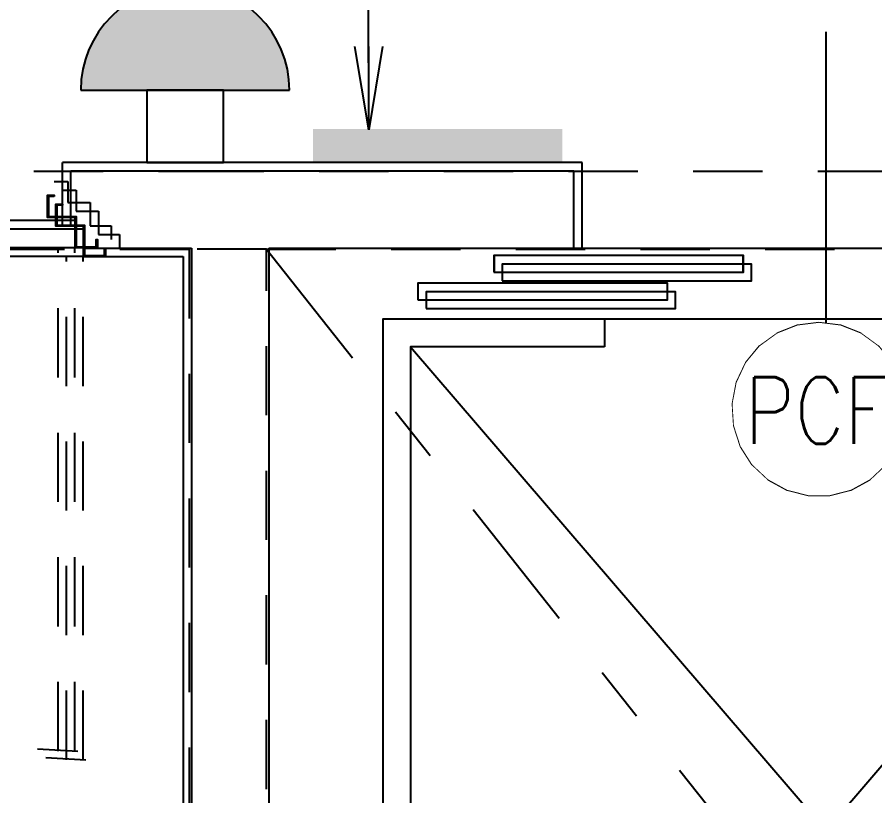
# Model space of a CAD drawing. Header units: millimetres. Extents: x 188.6 to 263.2, y 40.1 to 120.1.
# Drawn here: x 213.39 to 214.938, y 106.5 to 107.907 of the extents above; entities that cross this region are included whole.
import ezdxf
from ezdxf.enums import TextEntityAlignment as Align

# ---------------------------------------------------------------- set-up
doc = ezdxf.new("R2010")
doc.units = ezdxf.units.MM
doc.set_wipeout_variables(frame=1)
for name, pattern in [('DASHDOT2', [0.5, 0.25, -0.125, 0, -0.125]), ('HIDDEN2', [0.1875, 0.125, -0.0625]), ('XREF-TIPO$0$HIDDEN2', [0.1875, 0.125, -0.0625])]:
    doc.linetypes.add(name, pattern=pattern)
for name, color, linetype in [('ARQ', 8, 'Continuous'), ('ESTR-VIGAS', 11, 'HIDDEN2'), ('ESTRUTURA', 7, 'Continuous'), ('INC-LE', 96, 'Continuous'), ('INC-PCF', 254, 'Continuous'), ('INC-SINALIZAÇÃO', 88, 'Continuous'), ('INC-TEXTO', 7, 'Continuous'), ('LE', 96, 'Continuous')]:
    doc.layers.add(name, color=color, linetype=linetype)
doc.styles.add('60-100', font='romans.shx', dxfattribs={"height": 0.16})
doc.styles.add('60-75', font='romans.shx', dxfattribs={"height": 0.12})
doc.styles.add('ROMANS', font='ROMANS.SHX', dxfattribs={"height": 0.15})
doc.dimstyles.new('SETAS75', dxfattribs={"dimtxt": 0.16, "dimasz": 0.15, "dimexe": 0.15, "dimexo": 0, "dimgap": 0.1, "dimtad": 1, "dimzin": 10, "dimdsep": 46, "dimtxsty": '60-100', "dimblk1": 'OPEN', "dimblk2": 'OPEN', "dimsah": 1, "dimcen": 0, "dimclrd": 244, "dimclre": 244, "dimclrt": 7, "dimadec": 0, "dimazin": 0, "dimtfac": 1, "dimtix": 1, "dimtmove": 2, "dimatfit": 3, "dimldrblk": 'OPEN', "dimfxl": 0.15, "dimtolj": 1, "dimtzin": 6, "dimarcsym": 0})

# ---------------------------------------------------------------- blocks, each defined once
blk = doc.blocks.new('XREF-TIPO$0$PORTA CF')
at = {"color": 0, "linetype": 'XREF-TIPO$0$HIDDEN2'}
for p, q in [((224.4585, 129.9018), (224.4585, 128.9931)), ((224.4885, 129.9018), (224.4885, 128.9931))]:
    blk.add_line(p, q, dxfattribs=at)
at = {"color": 0}
for p, q in [((225.1585, 129.0231), (225.2585, 129.0231)), ((225.1585, 129.0131), (225.1585, 129.0231)), ((225.1585, 129.0131), (225.2485, 129.0131)), ((225.2485, 128.9931), (225.2485, 129.0131)), ((225.2585, 128.9931), (225.2585, 129.0231)), ((224.3929, 128.9531), (224.3929, 128.9781)), ((225.4229, 128.9531), (225.4229, 128.9781)), ((224.4309, 128.9531), (224.3929, 128.9531)), ((224.4309, 128.9111), (224.4309, 128.9531)), ((225.3849, 128.9111), (225.3849, 128.9531)), ((225.3849, 128.9531), (225.4229, 128.9531)), ((225.2485, 128.9431), (225.2485, 128.9231)), ((225.2585, 128.9131), (225.2585, 128.9431)), ((225.1585, 128.9231), (225.1585, 128.9131)), ((225.1585, 128.9231), (225.2485, 128.9231)), ((224.4709, 128.9111), (224.4309, 128.9111)), ((224.4709, 128.8731), (224.4709, 128.9111)), ((225.1585, 128.9131), (225.2585, 128.9131)), ((225.3449, 128.9111), (225.3849, 128.9111)), ((225.3449, 128.8731), (225.3449, 128.9111)), ((224.4959, 128.8731), (224.4709, 128.8731)), ((225.3199, 128.8731), (225.3449, 128.8731))]:
    blk.add_line(p, q, dxfattribs=at)
for points in [[(224.4959, 128.9001), (224.5059, 128.9001), (224.5059, 128.9361), (224.4559, 128.9361), (224.4559, 128.9911), (224.4199, 128.9911), (224.4199, 128.9781), (224.4179, 128.9781), (224.4179, 128.9931), (224.4579, 128.9931), (224.4579, 128.9381), (224.5079, 128.9381), (224.5079, 128.8981), (224.4959, 128.8981)], [(224.4585, 128.9431), (224.4585, 128.9931), (225.3585, 128.9931), (225.3585, 128.9431)], [(225.3199, 128.9001), (225.3099, 128.9001), (225.3099, 128.9361), (225.3599, 128.9361), (225.3599, 128.9911), (225.3959, 128.9911), (225.3959, 128.9781), (225.3979, 128.9781), (225.3979, 128.9931), (225.3579, 128.9931), (225.3579, 128.9381), (225.3079, 128.9381), (225.3079, 128.8981), (225.3199, 128.8981)]]:
    blk.add_lwpolyline(points, close=True, dxfattribs=at)
at = {"color": 0, "linetype": 'XREF-TIPO$0$HIDDEN2'}
blk.add_arc((224.4479, 128.9912), 0.9107, 0.1236, 89.659, dxfattribs=at)
blk = doc.blocks.new('XREF-TIPO$0$A$C2F727943')
at = {"color": 0}
for p, q in [((0.8, 1.7701), (0.8, 2.5422)), ((0.4, 2.0234), (0.4, 1.9734)), ((0.05, 1.9734), (1.55, 0.2263)), ((0.05, 0.2263), (1.55, 1.9734))]:
    blk.add_line(p, q, dxfattribs=at)
for points in [[(0.2157, 2.0925), (0.6657, 2.0925), (0.6657, 2.1225), (0.2157, 2.1225)], [(0.0785, 2.0422), (0.5285, 2.0422), (0.5285, 2.0722), (0.0785, 2.0722)]]:
    blk.add_lwpolyline(points, close=True, dxfattribs=at)
for points in [[(0.8, 0.1763), (1.6, 0.1763), (1.6, 2.0234), (0, 2.0234), (0, 0.1763), (0.8, 0.1763)], [(0.4, 1.9734), (0.05, 1.9734), (0.05, 0.2263), (0.8, 0.2263)]]:
    blk.add_lwpolyline(points, dxfattribs=at)
blk = doc.blocks.new('A$C1BFF5DEF')
at = {"layer": 'ARQ', "color": 8}
for p, q in [((14.5826, -1.523), (14.5826, -1.41)), ((15.5206, -1.41), (14.5826, -1.41)), ((15.5206, -1.565), (15.5206, -1.41)), ((14.5976, -1.425), (15.5056, -1.425)), ((14.5976, -1.523), (14.5976, -1.425)), ((15.5056, -1.565), (15.5056, -1.425)), ((14.6206, -1.565), (14.8153, -1.565)), ((14.8153, -1.565), (14.8153, -4.255)), ((14.9553, -1.565), (16.975, -1.565)), ((14.9553, -1.565), (14.9553, -4.115)), ((14.6206, -1.58), (14.8003, -1.58)), ((14.8003, -1.58), (14.8003, -4.0552))]:
    blk.add_line(p, q, dxfattribs=at)
blk.add_blockref('XREF-TIPO$0$A$C2F727943', (15.1606, -3.7161), dxfattribs=at)
at = {"layer": 'ARQ', "color": 8, "rotation": 180.0000000000373}
blk.add_blockref('XREF-TIPO$0$PORTA CF', (239.0784, 127.4131), dxfattribs=at)
blk = doc.blocks.new('PORTA CF')
at = {"linetype": 'HIDDEN2'}
for p, q in [((224.4585, 129.9018), (224.4585, 128.9931)), ((224.4885, 129.9018), (224.4885, 128.9931))]:
    blk.add_line(p, q, dxfattribs=at)
for p, q in [((225.1585, 129.0231), (225.2585, 129.0231)), ((225.1585, 129.0131), (225.1585, 129.0231)), ((225.1585, 129.0131), (225.2485, 129.0131)), ((225.2485, 128.9931), (225.2485, 129.0131)), ((225.2585, 128.9931), (225.2585, 129.0231)), ((224.3929, 128.9531), (224.3929, 128.9781)), ((225.4229, 128.9531), (225.4229, 128.9781)), ((224.4309, 128.9531), (224.3929, 128.9531)), ((224.4309, 128.9111), (224.4309, 128.9531)), ((225.3849, 128.9111), (225.3849, 128.9531)), ((225.3849, 128.9531), (225.4229, 128.9531)), ((225.2485, 128.9431), (225.2485, 128.9231)), ((225.2585, 128.9131), (225.2585, 128.9431)), ((225.1585, 128.9231), (225.1585, 128.9131)), ((225.1585, 128.9231), (225.2485, 128.9231)), ((224.4709, 128.9111), (224.4309, 128.9111)), ((224.4709, 128.8731), (224.4709, 128.9111)), ((225.1585, 128.9131), (225.2585, 128.9131)), ((225.3449, 128.9111), (225.3849, 128.9111)), ((225.3449, 128.8731), (225.3449, 128.9111)), ((224.4959, 128.8731), (224.4709, 128.8731)), ((225.3199, 128.8731), (225.3449, 128.8731))]:
    blk.add_line(p, q)
for points in [[(224.4959, 128.9001), (224.5059, 128.9001), (224.5059, 128.9361), (224.4559, 128.9361), (224.4559, 128.9911), (224.4199, 128.9911), (224.4199, 128.9781), (224.4179, 128.9781), (224.4179, 128.9931), (224.4579, 128.9931), (224.4579, 128.9381), (224.5079, 128.9381), (224.5079, 128.8981), (224.4959, 128.8981)], [(224.4585, 128.9431), (224.4585, 128.9931), (225.3585, 128.9931), (225.3585, 128.9431)], [(225.3199, 128.9001), (225.3099, 128.9001), (225.3099, 128.9361), (225.3599, 128.9361), (225.3599, 128.9911), (225.3959, 128.9911), (225.3959, 128.9781), (225.3979, 128.9781), (225.3979, 128.9931), (225.3579, 128.9931), (225.3579, 128.9381), (225.3079, 128.9381), (225.3079, 128.8981), (225.3199, 128.8981)]]:
    blk.add_lwpolyline(points, close=True)
blk.add_arc((224.4479, 128.9912), 0.9107, 0.1236, 89.659, dxfattribs=at)
blk = doc.blocks.new('LE')
at = {"layer": 'INC-LE'}
blk.add_hatch(color=256, dxfattribs=at).paths.add_polyline_path([(-0.1674, 0.1162), (0.1674, 0.1162, 1)])
blk.add_line((-0.1674, 0.1162), (0.1674, 0.1162), dxfattribs=at)
blk.add_lwpolyline([(-0.0614, 0), (0.0614, 0), (0.0614, 0.1162), (-0.0614, 0.1162)], close=True, dxfattribs=at)
blk.add_arc((0, 0.1162), 0.1674, 0, 180, dxfattribs=at)
blk = doc.blocks.new('_OPEN')
at = {"color": 0, "linetype": 'ByBlock'}
for p, q in [((-1, 0.167), (0, 0)), ((0, 0), (-1, -0.167)), ((0, 0), (-1, 0))]:
    blk.add_line(p, q, dxfattribs=at)
blk = doc.blocks.new('INC-OBJETO')
at = {"color": 0}
blk.add_lwpolyline([(0, 0.002084), (-0.000518, 0.002019), (-0.001004, 0.001827), (-0.001427, 0.001519), (-0.00176, 0.001117), (-0.001982, 0.000644), (-0.00208, 0.000131), (-0.002047, -0.000391), (-0.001886, -0.000887), (-0.001606, -0.001329), (-0.001225, -0.001686), (-0.000767, -0.001938), (-0.000261, -0.002068), (0.000261, -0.002068), (0.000767, -0.001938), (0.001225, -0.001686), (0.001606, -0.001329), (0.001886, -0.000887), (0.002047, -0.000391), (0.00208, 0.000131), (0.001982, 0.000644), (0.00176, 0.001117), (0.001427, 0.001519), (0.001004, 0.001827), (0.000518, 0.002019)], close=True, dxfattribs=at)
blk.add_wipeout([(0, 0.002084), (-0.000518, 0.002019), (-0.001004, 0.001827), (-0.001427, 0.001519), (-0.00176, 0.001117), (-0.001982, 0.000644), (-0.00208, 0.000131), (-0.002047, -0.000391), (-0.001886, -0.000887), (-0.001606, -0.001329), (-0.001225, -0.001686), (-0.000767, -0.001938), (-0.000261, -0.002068), (0.000261, -0.002068), (0.000767, -0.001938), (0.001225, -0.001686), (0.001606, -0.001329), (0.001886, -0.000887), (0.002047, -0.000391), (0.00208, 0.000131), (0.001982, 0.000644), (0.00176, 0.001117), (0.001427, 0.001519), (0.001004, 0.001827), (0.000518, 0.002019)], dxfattribs=at)
at = {"color": 0, "style": 'ROMANS', "width": 1.285725}
blk.add_attdef('OBJETO', text='', height=0.0016, dxfattribs=at).set_placement((-0.001786, -0.00083), (0.001643, -0.00083), align=Align.FIT)
blk = doc.blocks.new('COBERTURA_29-09-2016')
at = {"layer": 'ESTR-VIGAS', "linetype": 'DASHDOT2'}
blk.add_line((7.16, -0.14), (9.18, -2.69), dxfattribs=at)
at = {"layer": 'ESTR-VIGAS'}
for points in [[(7.09, 0), (5.77, 0)], [(9.18, 0), (7.09, 0)], [(5.77, -0.14), (7.02, -0.14)], [(7.02, -0.14), (7.02, -2.69)], [(7.16, -0.14), (7.02, -0.14)], [(7.16, -0.14), (9.18, -0.14)], [(7.16, -2.69), (7.16, -0.14)]]:
    blk.add_lwpolyline(points, dxfattribs=at)
blk = doc.blocks.new('A$C0ECE51B6')
at = {"layer": 'INC-SINALIZAÇÃO', "color": 119}
blk.add_solid([(0.225, 0.06), (0.225, 0), (-0.225, 0.06), (-0.225, 0)], dxfattribs=at)

msp = doc.modelspace()

# ---------------------------------------------------------------- block references
at = {"layer": 'ARQ'}
msp.add_blockref('A$C1BFF5DEF', (198.8891, 109.0543), dxfattribs=at)

# ---------------------------------------------------------------- next in the draw order: linework, layer by layer
at = {"layer": 'INC-PCF'}
for points in [[(214.2505, 107.4464), (214.7005, 107.4464), (214.7005, 107.4764), (214.2505, 107.4764)], [(214.2506, 107.4465), (214.7006, 107.4465), (214.7006, 107.4765), (214.2506, 107.4765)], [(214.1134, 107.3962), (214.5634, 107.3962), (214.5634, 107.4262), (214.1134, 107.4262)], [(214.1134, 107.3962), (214.5634, 107.3962), (214.5634, 107.4262), (214.1134, 107.4262)], [(214.1134, 107.3961), (214.5634, 107.3961), (214.5634, 107.4261), (214.1134, 107.4261)], [(214.1134, 107.3961), (214.5634, 107.3961), (214.5634, 107.4261), (214.1134, 107.4261)]]:
    msp.add_lwpolyline(points, close=True, dxfattribs=at)

# ---------------------------------------------------------------- next in the draw order: block references
at = {"layer": 'INC-PCF', "rotation": 180.0000000000373}
for p in [(437.9527, 236.4831), (437.9526, 236.483)]:
    msp.add_blockref('PORTA CF', p, dxfattribs=at)
at = {"layer": 'INC-SINALIZAÇÃO', "linetype": 'Continuous', "rotation": 180}
msp.add_blockref('A$C0ECE51B6', (214.1487, 107.7046), dxfattribs=at)
at = {"layer": 'INC-TEXTO'}
ref = msp.add_blockref('INC-OBJETO', (214.837, 107.1985), dxfattribs=dict(at, xscale=75, yscale=75, zscale=75))
ref.add_attrib('OBJETO', 'PCF', dxfattribs={"layer": '0', "height": 0.12, "style": 'ROMANS', "width": 0.762718}).set_placement((214.703, 107.1363), (214.9602, 107.1363), align=Align.FIT)
at = {"layer": 'LE', "xscale": 1.125, "yscale": 1.125, "zscale": 1.125}
msp.add_blockref('LE', (213.6932, 107.6443), dxfattribs=at)

# ---------------------------------------------------------------- next in the draw order: leaders
at = {"layer": 'INC-TEXTO'}
msp.add_leader([(214.0247, 107.7035), (214.0232, 108.8416), (214.307, 108.8416)], dimstyle='SETAS75', override={"dimtxsty": '60-75'}, dxfattribs=at)

# ---------------------------------------------------------------- next in the draw order: block references
at = {"layer": 'ESTRUTURA'}
msp.add_blockref('COBERTURA_29-09-2016', (206.6802, 107.6277), dxfattribs=at)

doc.saveas('drawing.dxf')
